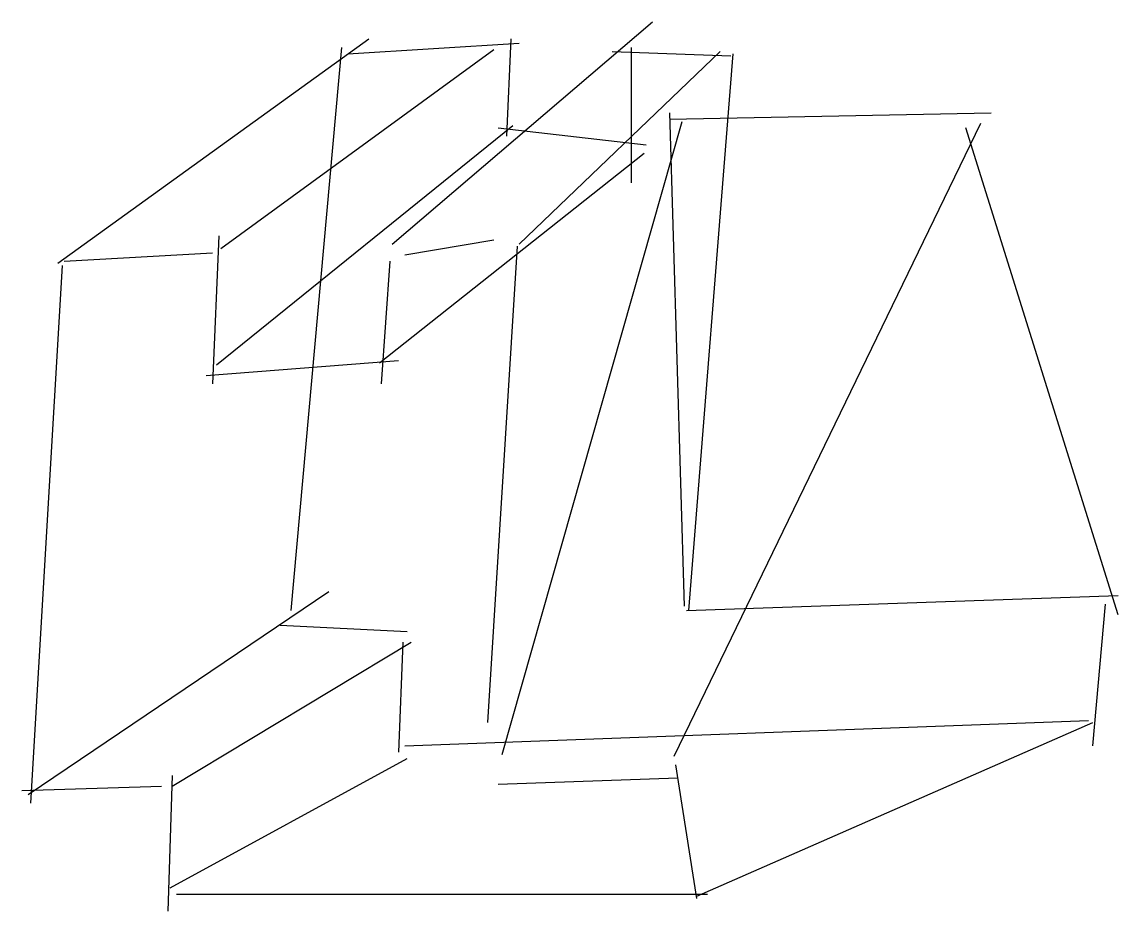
# Model space of a CAD drawing. Header units: metres. Extents: x 60 to 376, y -248 to 8.
import ezdxf

# ---------------------------------------------------------------- set-up
doc = ezdxf.new("R2010")
doc.units = ezdxf.units.M

msp = doc.modelspace()

# ---------------------------------------------------------------- linework, layer by layer
at = {"color": 0, "linetype": 'CONTINUOUS'}
for p, q in [((166.336751, -56.157729), (241.417192, 7.935331)), ((69.891956, -61.65142), (159.62224, 3.05205)), ((116.893533, -57.378549), (195.636435, 0)), ((151.686909, 0.61041), (137.037066, -161.758675)), ((153.518139, -1.22082), (202.961356, 1.83123)), ((200.519716, 3.05205), (199.298896, -25.026814)), ((235.313091, -38.455836), (235.313091, 0.61041)), ((202.961356, -56.157729), (260.950315, -0.61041)), ((229.819401, -0.61041), (264.002366, -1.83123)), ((264.612776, -1.22082), (251.794164, -161.758675)), ((246.300473, -20.143533), (339.082808, -18.312303)), ((246.300473, -18.312303), (250.573344, -160.537855)), ((115.672713, -90.951104), (201.130126, -21.974763)), ((198.078076, -203.266562), (249.962934, -20.753943)), ((336.030757, -21.364353), (247.521293, -203.876972)), ((196.857256, -22.585174), (239.585962, -27.468454)), ((375.707413, -162.979495), (331.757886, -22.585174)), ((162.67429, -90.340694), (238.975552, -29.910095)), ((116.283123, -53.716088), (114.451893, -96.444795)), ((169.999211, -59.209779), (195.636435, -54.936909)), ((202.350946, -56.768139), (193.805205, -194.11041)), ((71.723186, -61.041009), (114.451893, -58.599369)), ((71.112776, -62.26183), (61.956625, -217.305994)), ((163.2847, -96.444795), (165.726341, -61.041009)), ((112.620662, -94.003155), (168.167981, -89.730284)), ((61.346215, -214.864353), (148.024448, -156.264984)), ((251.183754, -161.758675), (375.707413, -157.485804)), ((368.382492, -200.824921), (372.044953, -159.927445)), ((133.985016, -166.031546), (170.609621, -167.862776)), ((102.854101, -212.422713), (171.830442, -170.914826)), ((169.388801, -170.914826), (168.167981, -202.656151)), ((169.999211, -200.824921), (367.161672, -193.5)), ((254.235804, -244.164038), (368.382492, -194.11041)), ((102.243691, -241.722397), (170.609621, -204.487382)), ((254.235804, -244.774448), (248.131703, -206.318612)), ((102.854101, -209.370662), (101.633281, -248.436909)), ((196.857256, -211.812303), (248.742114, -209.981073)), ((59.514984, -213.643533), (99.80205, -212.422713)), ((104.074921, -243.553628), (257.287855, -243.553628))]:
    msp.add_line(p, q, dxfattribs=at)

doc.saveas('drawing.dxf')
